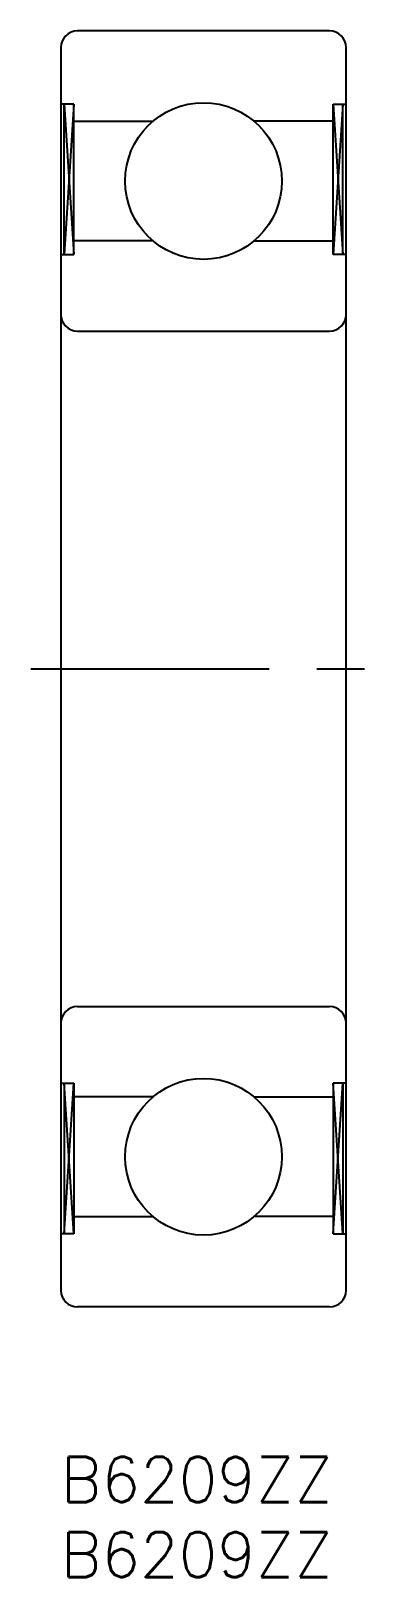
# Model space of a CAD drawing. Extents: x -2 to 21, y -8 to 95.
import ezdxf

# ---------------------------------------------------------------- set-up
doc = ezdxf.new("R2010")
doc.units = 0
doc.header["$LTSCALE"] = 0.5
doc.linetypes.add('CENTER', pattern=[50.8, 31.75, -6.35, 6.35, -6.35])
for name, color, linetype in [('MSM_CENTER', 1, 'CENTER'), ('MSM_CONTINUOUS', 7, 'CONTINUOUS'), ('MSM_NARROW', 5, 'CONTINUOUS'), ('MSM_PART_NUMBER', 7, 'CONTINUOUS')]:
    doc.layers.add(name, color=color, linetype=linetype)
doc.styles.get("Standard").update_dxf_attribs({"font": 'txt.shx', "height": 3, "bigfont": 'bigfont.shx'})

# ---------------------------------------------------------------- blocks, each defined once
blk = doc.blocks.new('*U2')
at = {"layer": 'MSM_PART_NUMBER'}
blk.add_text('B6209ZZ', height=3, dxfattribs=at).set_placement((0, -3))
blk = doc.blocks.new('*U3')
at = {"layer": 'MSM_PART_NUMBER'}
blk.add_text('B6209ZZ', height=3, dxfattribs=at).set_placement((0, -8))

msp = doc.modelspace()

# ---------------------------------------------------------------- linework, layer by layer
at = {"layer": 'MSM_CENTER'}
msp.add_line((-2, 52.5), (21, 52.5), dxfattribs=at)
at = {"layer": 'MSM_CONTINUOUS'}
for p, q in [((17.9, 95), (1.1, 95)), ((0, 93.9), (0, 11.1)), ((19, 11.1), (19, 93.9)), ((0.87, 90.13), (0, 90.13)), ((0.22, 80.1), (0.22, 90.13)), ((0.87, 80.1), (0.87, 90.13)), ((18.13, 90.13), (19, 90.13)), ((18.13, 80.1), (18.13, 90.13)), ((18.78, 80.1), (18.78, 90.13)), ((0.87, 88.99), (6.13, 88.99)), ((18.13, 88.99), (12.87, 88.99)), ((6.13, 81.01), (0.87, 81.01)), ((12.87, 81.01), (18.13, 81.01)), ((0, 80.1), (0.87, 80.1)), ((19, 80.1), (18.13, 80.1)), ((1.1, 75), (17.9, 75)), ((1.1, 30), (17.9, 30)), ((0, 24.9), (0.87, 24.9)), ((0.22, 24.9), (0.22, 14.87)), ((0.87, 24.9), (0.87, 14.87)), ((19, 24.9), (18.13, 24.9)), ((18.13, 24.9), (18.13, 14.87)), ((18.78, 24.9), (18.78, 14.87)), ((6.13, 23.99), (0.87, 23.99)), ((12.87, 23.99), (18.13, 23.99)), ((0.87, 16.01), (6.13, 16.01)), ((18.13, 16.01), (12.87, 16.01)), ((0.87, 14.87), (0, 14.87)), ((18.13, 14.87), (19, 14.87)), ((17.9, 10), (1.1, 10))]:
    msp.add_line(p, q, dxfattribs=at)
for centre in [(9.5, 85), (9.5, 20)]:
    msp.add_circle(centre, 5.22, dxfattribs=at)
for centre, start, end in [((1.1, 93.9), 90, 180), ((17.9, 93.9), 0, 90), ((1.1, 76.1), 180, 270), ((17.9, 76.1), 270, 0), ((1.1, 28.9), 90, 180), ((17.9, 28.9), 0, 90), ((1.1, 11.1), 180, 270), ((17.9, 11.1), 270, 0)]:
    msp.add_arc(centre, 1.1, start, end, dxfattribs=at)
at = {"layer": 'MSM_NARROW'}
for p, q in [((0.22, 90.13), (0.87, 80.1)), ((0.87, 90.13), (0.22, 80.1)), ((18.78, 90.13), (18.13, 80.1)), ((18.13, 90.13), (18.78, 80.1)), ((0.22, 14.87), (0.87, 24.9)), ((0.87, 14.87), (0.22, 24.9)), ((18.78, 14.87), (18.13, 24.9)), ((18.13, 14.87), (18.78, 24.9))]:
    msp.add_line(p, q, dxfattribs=at)

# ---------------------------------------------------------------- block references
at = {"layer": 'MSM_CONTINUOUS'}
for name in ['*U2', '*U3']:
    msp.add_blockref(name, (0, 0), dxfattribs=at)

doc.saveas('drawing.dxf')
